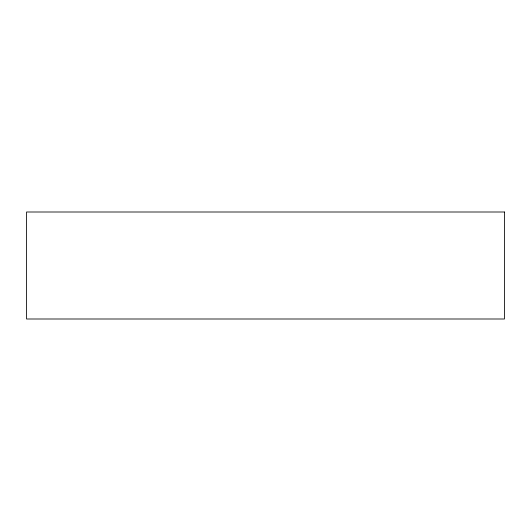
<?xml version="1.0" encoding="UTF-8"?>
<svg xmlns="http://www.w3.org/2000/svg" width="531" height="531" viewBox="0 0 531 531"><rect width="100%" height="100%" fill="white"/><g stroke="black" fill="none" stroke-linecap="round" stroke-linejoin="round"><path stroke-width="0.8" d="M504.45 212.002L26.55 212.002L26.55 318.998L504.45 318.998L504.45 212.002"/></g></svg>
